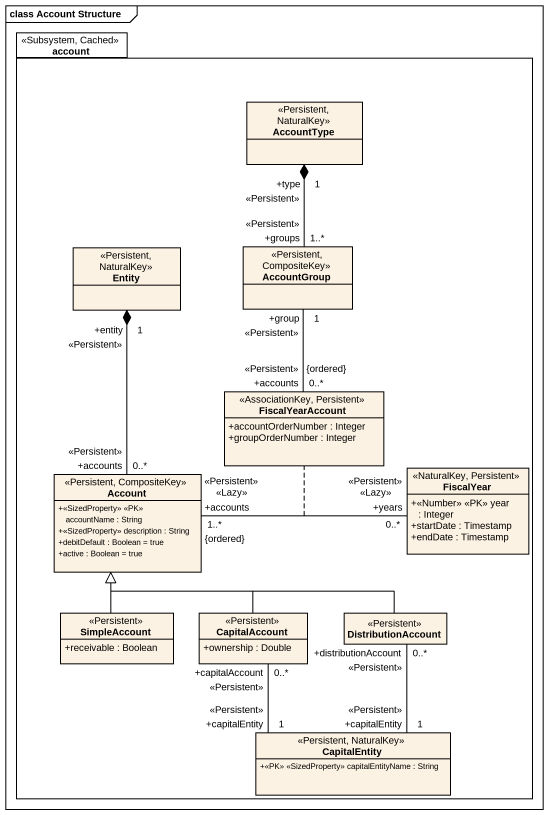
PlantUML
@startuml
mainframe class Account Structure
hide circle
hide empty members
skinparam classAttributeIconSize 0
package account <<Subsystem, Cached>> {
  class AccountType <<Persistent, NaturalKey>>
  class "Entity" as Entity_ <<Persistent, NaturalKey>>
  class AccountGroup <<Persistent, CompositeKey>>
  class FiscalYearAccount <<AssociationKey, Persistent>> {
    +accountOrderNumber : Integer
    +groupOrderNumber : Integer
  }
  class Account <<Persistent, CompositeKey>> {
    +<<SizedProperty>> <<PK>> accountName : String
    +<<SizedProperty>> description : String
    +debitDefault : Boolean = true
    +active : Boolean = true
  }
  class FiscalYear <<NaturalKey, Persistent>> {
    +<<Number>> <<PK>> year : Integer
    +startDate : Timestamp
    +endDate : Timestamp
  }
  class SimpleAccount <<Persistent>> {
    +receivable : Boolean
  }
  class CapitalAccount <<Persistent>> {
    +ownership : Double
  }
  class DistributionAccount <<Persistent>>
  class CapitalEntity <<Persistent, NaturalKey>> {
    +<<PK>> <<SizedProperty>> capitalEntityName : String
  }
}
AccountType "1\n+type\n<<Persistent>>" *-- "1..*\n+groups\n<<Persistent>>" AccountGroup
Entity_ "<<Persistent>>\n+entity\n1" *-- "<<Persistent>>\n0..*\n+accounts" Account
AccountGroup "1\n+group\n<<Persistent>>" -- "0..*\n+accounts\n<<Persistent>>\n{ordered}" FiscalYearAccount
Account "+accounts\n1..*\n<<Persistent>> <<Lazy>>\n{ordered}" -right- "+years\n0..*\n<<Persistent>> <<Lazy>>" FiscalYear
(Account, FiscalYear) .. FiscalYearAccount
SimpleAccount -up-|> Account
CapitalAccount -up-|> Account
DistributionAccount -left-|> Account
CapitalEntity "<<Persistent>>\n1\n+capitalEntity" -up- "<<Persistent>>\n0..*\n+capitalAccount" CapitalAccount
CapitalEntity "<<Persistent>>\n1\n+capitalEntity" -up- "<<Persistent>>\n0..*\n+distributionAccount" DistributionAccount
@enduml
